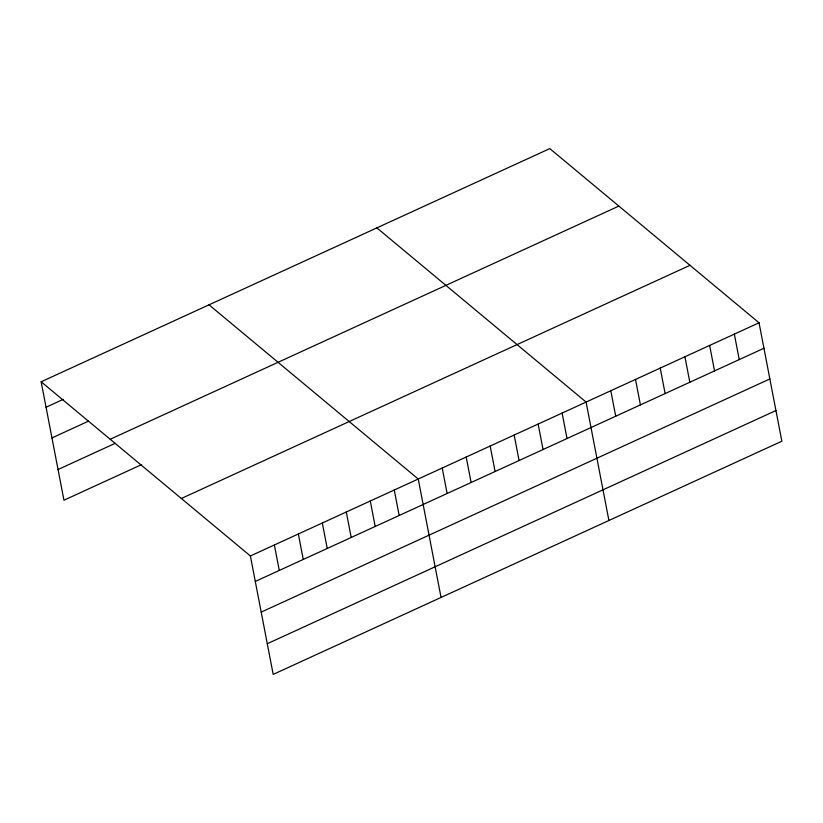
<?xml version="1.0" encoding="UTF-8"?>
<svg xmlns="http://www.w3.org/2000/svg" width="823" height="823" viewBox="0 0 823 823"><rect width="100%" height="100%" fill="white"/><g stroke="black" fill="none" stroke-linecap="round" stroke-linejoin="round"><path stroke-width="1.23" d="M41.15 381.779L549.805 148.603L759.043 322.791L781.85 441.221L273.195 674.397L250.387 555.967L41.15 381.779L63.957 500.209L141.607 464.604M46.057 407.241L63.186 399.381M51.962 437.918L88.503 421.17M110.2 439.256L618.855 206.079M58.052 469.522L115.138 443.35M181.338 498.491L689.993 265.315M250.387 555.967L759.043 322.791M255.295 581.439L763.95 348.263M261.2 612.117L769.855 378.94M267.29 643.72L775.945 410.543M376.862 227.878L586.099 402.077L608.907 520.506M209.011 304.829L418.249 479.027L441.046 597.457M734.342 334.117L739.239 359.589M709.632 345.444L714.539 370.906M684.921 356.771L689.828 382.232M660.221 368.097L665.118 393.559M635.51 379.424L640.417 404.885M610.81 390.75L615.707 416.212M562.119 413.064L567.026 438.536M538.139 424.061L543.046 449.523M514.159 435.058L519.066 460.52M490.179 446.045L495.086 471.507M466.199 457.043L471.106 482.504M442.229 468.03L447.126 493.491M394.268 490.014L399.165 515.476M370.288 501.012L375.185 526.473M346.308 511.999L351.205 537.46M322.328 522.996L327.235 548.457M298.348 533.983L303.255 559.455M274.368 544.98L279.275 570.442"/></g></svg>
